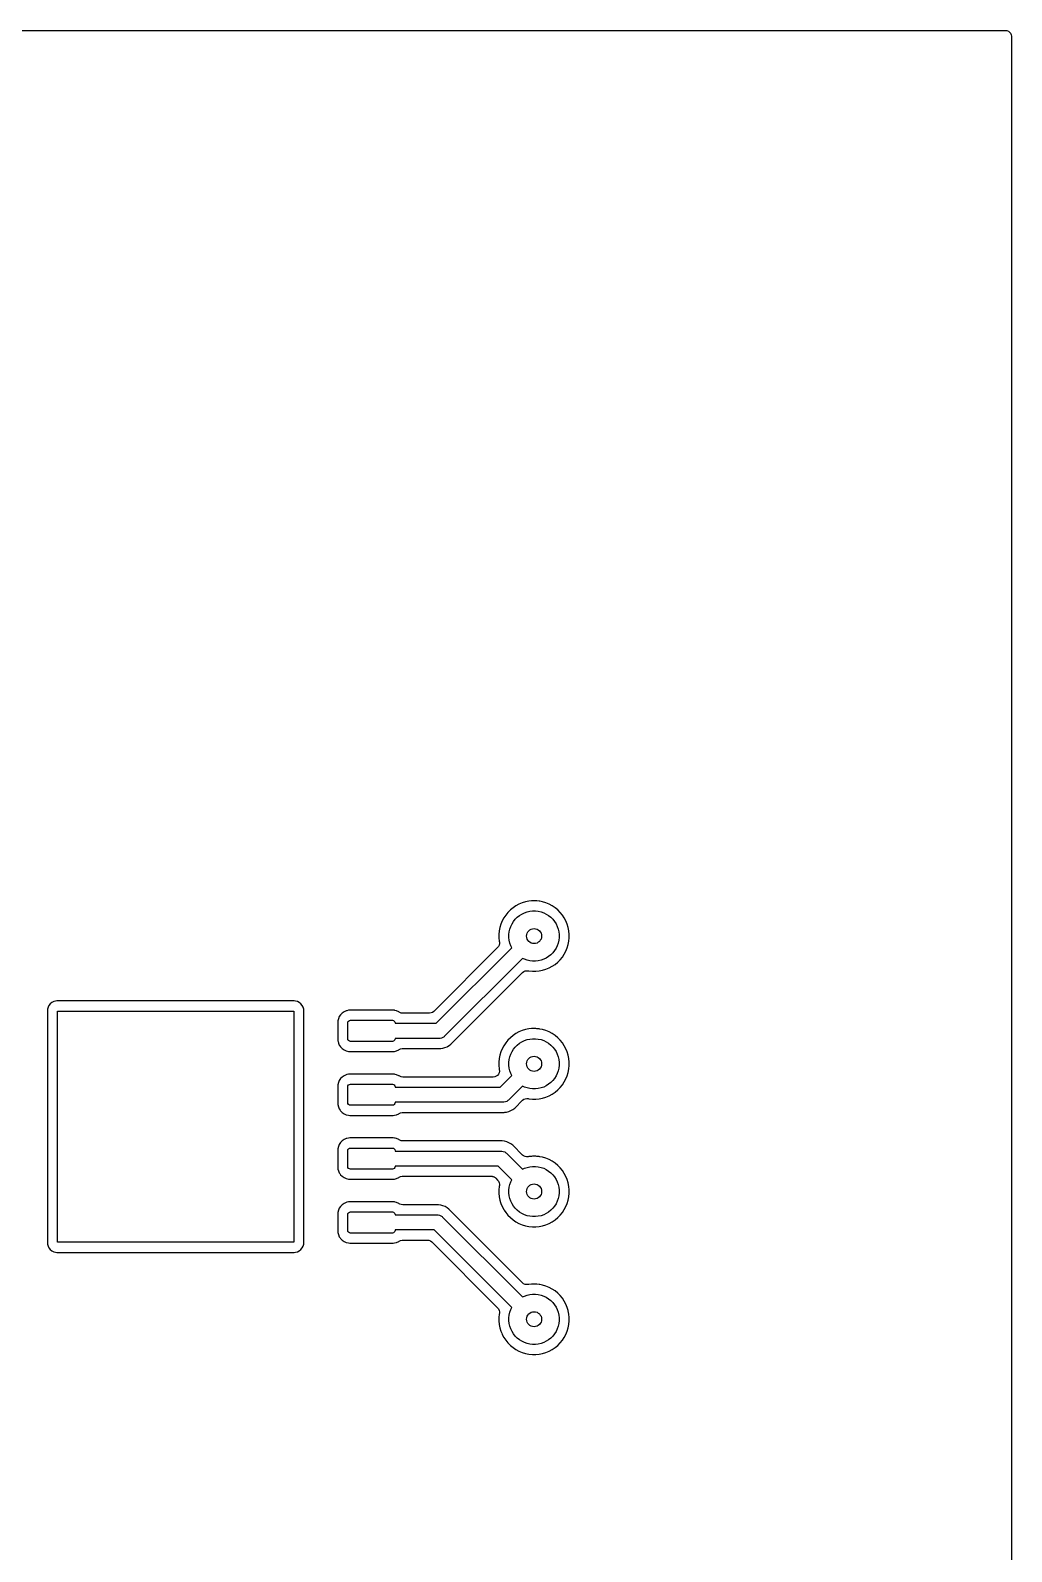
# Model space of a CAD drawing. Header units: millimetres. Extents: x 88 to 236, y -149 to -88.
# Drawn here: x 138.73 to 158.25, y -118.26 to -88.01 of the extents above; entities that cross this region are included whole.
import ezdxf

# ---------------------------------------------------------------- set-up
doc = ezdxf.new("R2010")
doc.units = ezdxf.units.MM
doc.layers.add('F.Cu', color=13, linetype='CONTINUOUS', true_color=0xc83434)

msp = doc.modelspace()

# ---------------------------------------------------------------- linework, layer by layer
at = {"layer": 'F.Cu', "linetype": 'CONTINUOUS'}
for p, q in [((87.8715, -88.01), (158.1235, -88.01)), ((158.1235, -88.01), (158.154338, -88.013896)), ((158.154338, -88.013896), (158.183237, -88.025338)), ((158.183237, -88.025338), (158.208384, -88.043608)), ((158.208384, -88.043608), (158.228197, -88.067557)), ((158.228197, -88.067557), (158.241431, -88.095682)), ((158.241431, -88.095682), (158.247255, -88.126214)), ((158.247255, -88.126214), (158.2475, -88.134)), ((158.2475, -88.134), (158.2475, -128.51)), ((148.230342, -105.548999), (148.186677, -105.602204)), ((148.278999, -105.500342), (148.230342, -105.548999)), ((148.332204, -105.456677), (148.278999, -105.500342)), ((148.332207, -105.456675), (148.332204, -105.456677)), ((148.389431, -105.418439), (148.332207, -105.456675)), ((148.389441, -105.418433), (148.389431, -105.418439)), ((148.450135, -105.385992), (148.389441, -105.418433)), ((148.450143, -105.385989), (148.450135, -105.385992)), ((148.513728, -105.359651), (148.450143, -105.385989)), ((148.508141, -105.582388), (148.558658, -105.55806)), ((148.57958, -105.339674), (148.513728, -105.359651)), ((148.558658, -105.55806), (148.611582, -105.539541)), ((148.579592, -105.339671), (148.57958, -105.339674)), ((148.647096, -105.326245), (148.579592, -105.339671)), ((148.611582, -105.539541), (148.666247, -105.527064)), ((148.647105, -105.326244), (148.647096, -105.326245)), ((148.699101, -105.321123), (148.647105, -105.326244)), ((148.666247, -105.527064), (148.721965, -105.520787)), ((148.715587, -105.3195), (148.699101, -105.321123)), ((148.784413, -105.3195), (148.715587, -105.3195)), ((148.721965, -105.520787), (148.778035, -105.520787)), ((148.778035, -105.520787), (148.833753, -105.527064)), ((148.803155, -105.321345), (148.784413, -105.3195)), ((148.852894, -105.326244), (148.803155, -105.321345)), ((148.833753, -105.527064), (148.888418, -105.539541)), ((148.852903, -105.326245), (148.852894, -105.326244)), ((148.852907, -105.326245), (148.852903, -105.326245)), ((148.852909, -105.326246), (148.852907, -105.326245)), ((148.865961, -105.328842), (148.852909, -105.326246)), ((148.920407, -105.339671), (148.865961, -105.328842)), ((148.888418, -105.539541), (148.941342, -105.55806)), ((148.920419, -105.339674), (148.920407, -105.339671)), ((148.986271, -105.359651), (148.920419, -105.339674)), ((148.941342, -105.55806), (148.991859, -105.582388)), ((148.986275, -105.359652), (148.986271, -105.359651)), ((148.986276, -105.359653), (148.986275, -105.359652)), ((149.049864, -105.385992), (148.986276, -105.359653)), ((149.110558, -105.418433), (149.049864, -105.385992)), ((149.110568, -105.418439), (149.110558, -105.418433)), ((149.167792, -105.456675), (149.110568, -105.418439)), ((149.167795, -105.456677), (149.167792, -105.456675)), ((149.221, -105.500342), (149.167795, -105.456677)), ((149.269657, -105.548999), (149.221, -105.500342)), ((149.269661, -105.549004), (149.269657, -105.548999)), ((149.269662, -105.549005), (149.269661, -105.549004)), ((149.313326, -105.602209), (149.269662, -105.549005)), ((148.069671, -105.849592), (148.056245, -105.917096)), ((148.069674, -105.84958), (148.069671, -105.849592)), ((148.089651, -105.783728), (148.069674, -105.84958)), ((148.115989, -105.720143), (148.089651, -105.783728)), ((148.115992, -105.720135), (148.115989, -105.720143)), ((148.148433, -105.659441), (148.115992, -105.720135)), ((148.148439, -105.659431), (148.148433, -105.659441)), ((148.186675, -105.602207), (148.148439, -105.659431)), ((148.186677, -105.602204), (148.186675, -105.602207)), ((148.269541, -105.881582), (148.28806, -105.828658)), ((148.28806, -105.828658), (148.312388, -105.778141)), ((148.312388, -105.778141), (148.34222, -105.730664)), ((148.34222, -105.730664), (148.377179, -105.686827)), ((148.377179, -105.686827), (148.416827, -105.647179)), ((148.416827, -105.647179), (148.460664, -105.61222)), ((148.460664, -105.61222), (148.508141, -105.582388)), ((148.991859, -105.582388), (149.039336, -105.61222)), ((149.039336, -105.61222), (149.083173, -105.647179)), ((149.083173, -105.647179), (149.122821, -105.686827)), ((149.122821, -105.686827), (149.15778, -105.730664)), ((149.15778, -105.730664), (149.187612, -105.778141)), ((149.187612, -105.778141), (149.21194, -105.828658)), ((149.21194, -105.828658), (149.230459, -105.881582)), ((149.351564, -105.659437), (149.313326, -105.602209)), ((149.384008, -105.720136), (149.351564, -105.659437)), ((149.410347, -105.783724), (149.384008, -105.720136)), ((149.430327, -105.849587), (149.410347, -105.783724)), ((149.443754, -105.917091), (149.430327, -105.849587)), ((148.056244, -105.917105), (148.0495, -105.985588)), ((148.0495, -105.985588), (148.0495, -106.054411)), ((148.0495, -106.054411), (148.056244, -106.122894)), ((148.061298, -106.168288), (148.055712, -106.198865)), ((148.056245, -105.917096), (148.056244, -105.917105)), ((148.056244, -106.122894), (148.056245, -106.122901)), ((148.056245, -106.122901), (148.056246, -106.122909)), ((148.056246, -106.122909), (148.057078, -106.127091)), ((148.057078, -106.127091), (148.059105, -106.137283)), ((148.059105, -106.137283), (148.061298, -106.168288)), ((148.250787, -105.991965), (148.257064, -105.936247)), ((148.250787, -106.048035), (148.250787, -105.991965)), ((148.257064, -106.103753), (148.250787, -106.048035)), ((148.257064, -105.936247), (148.269541, -105.881582)), ((148.269541, -106.158418), (148.257064, -106.103753)), ((148.28806, -106.211342), (148.269541, -106.158418)), ((149.230459, -106.158418), (149.21194, -106.211342)), ((149.230459, -105.881582), (149.242936, -105.936247)), ((149.242936, -106.103753), (149.230459, -106.158418)), ((149.242936, -105.936247), (149.249213, -105.991965)), ((149.249213, -106.048035), (149.242936, -106.103753)), ((149.249213, -105.991965), (149.249213, -106.048035)), ((149.430327, -106.190413), (149.443754, -106.122909)), ((149.4505, -105.985587), (149.443754, -105.917091)), ((149.443754, -106.122909), (149.4505, -106.054413)), ((149.4505, -106.054413), (149.4505, -105.985587)), ((148.025167, -106.249149), (146.756137, -107.518181)), ((146.802868, -107.755), (148.307064, -106.250803)), ((148.519196, -106.462935), (146.971066, -108.011066)), ((148.042698, -106.227092), (148.025167, -106.249149)), ((148.055712, -106.198865), (148.042698, -106.227092)), ((148.307064, -106.250803), (148.28806, -106.211342)), ((148.558658, -106.48194), (148.519196, -106.462935)), ((148.991859, -106.457612), (148.941342, -106.48194)), ((149.039336, -106.42778), (148.991859, -106.457612)), ((149.083173, -106.392821), (149.039336, -106.42778)), ((149.122821, -106.353173), (149.083173, -106.392821)), ((149.15778, -106.309336), (149.122821, -106.353173)), ((149.187612, -106.261859), (149.15778, -106.309336)), ((149.21194, -106.211342), (149.187612, -106.261859)), ((149.269662, -106.490995), (149.313326, -106.437791)), ((149.313326, -106.437791), (149.351564, -106.380563)), ((149.351564, -106.380563), (149.384008, -106.319864)), ((149.384008, -106.319864), (149.410347, -106.256276)), ((149.410347, -106.256276), (149.430327, -106.190413)), ((147.096597, -108.169085), (148.520853, -106.744827)), ((148.520853, -106.744827), (148.545409, -106.72578)), ((148.545409, -106.72578), (148.573935, -106.713436)), ((148.611582, -106.500459), (148.558658, -106.48194)), ((148.573935, -106.713436), (148.604635, -106.708573)), ((148.604635, -106.708573), (148.632719, -106.710895)), ((148.666247, -106.512936), (148.611582, -106.500459)), ((148.632719, -106.710895), (148.647091, -106.713754)), ((148.647091, -106.713754), (148.715587, -106.7205)), ((148.721965, -106.519213), (148.666247, -106.512936)), ((148.715587, -106.7205), (148.715589, -106.7205)), ((148.715589, -106.7205), (148.784411, -106.7205)), ((148.778035, -106.519213), (148.721965, -106.519213)), ((148.833753, -106.512936), (148.778035, -106.519213)), ((148.784411, -106.7205), (148.784413, -106.7205)), ((148.784413, -106.7205), (148.852909, -106.713754)), ((148.888418, -106.500459), (148.833753, -106.512936)), ((148.852909, -106.713754), (148.920413, -106.700327)), ((148.941342, -106.48194), (148.888418, -106.500459)), ((148.920413, -106.700327), (148.986276, -106.680347)), ((148.986276, -106.680347), (149.049864, -106.654008)), ((149.049864, -106.654008), (149.110563, -106.621564)), ((149.110563, -106.621564), (149.167791, -106.583326)), ((149.167791, -106.583326), (149.220995, -106.539662)), ((149.220995, -106.539662), (149.269662, -106.490995)), ((139.127492, -107.367494), (139.101728, -107.399091)), ((139.127494, -107.367492), (139.127492, -107.367494)), ((139.159091, -107.341728), (139.127494, -107.367492)), ((139.159099, -107.341723), (139.159091, -107.341728)), ((139.195234, -107.322848), (139.159099, -107.341723)), ((139.195241, -107.322845), (139.195234, -107.322848)), ((139.234446, -107.311626), (139.195241, -107.322845)), ((139.258368, -107.3095), (139.234446, -107.311626)), ((139.25837, -107.3095), (139.258368, -107.3095)), ((143.98163, -107.3095), (139.25837, -107.3095)), ((143.981631, -107.3095), (143.98163, -107.3095)), ((144.005554, -107.311626), (143.981631, -107.3095)), ((144.005555, -107.311627), (144.005552, -107.311626)), ((144.005552, -107.311626), (144.005554, -107.311626)), ((144.044759, -107.322845), (144.005555, -107.311627)), ((144.044763, -107.322847), (144.044759, -107.322845)), ((144.044765, -107.322848), (144.044763, -107.322847)), ((144.0809, -107.341723), (144.044765, -107.322848)), ((144.080908, -107.341728), (144.0809, -107.341723)), ((144.112505, -107.367492), (144.080908, -107.341728)), ((144.112507, -107.367494), (144.112505, -107.367492)), ((144.138271, -107.399091), (144.112507, -107.367494)), ((139.071626, -107.474446), (139.0695, -107.498368)), ((139.0695, -107.498368), (139.0695, -112.121631)), ((139.082845, -107.435241), (139.071626, -107.474446)), ((139.082848, -107.435234), (139.082845, -107.435241)), ((139.101723, -107.399099), (139.082848, -107.435234)), ((139.101728, -107.399091), (139.101723, -107.399099)), ((139.27, -112.11), (139.27, -107.51)), ((139.27, -107.51), (143.97, -107.51)), ((143.97, -107.51), (143.97, -112.11)), ((144.138273, -107.399095), (144.138271, -107.399091)), ((144.138275, -107.399097), (144.138273, -107.399095)), ((144.157155, -107.435241), (144.138275, -107.399097)), ((144.168373, -107.474445), (144.157155, -107.435241)), ((144.1705, -107.49837), (144.168373, -107.474445)), ((144.1705, -107.734494), (144.1705, -107.49837)), ((144.857732, -107.663603), (144.846604, -107.70776)), ((144.857734, -107.663595), (144.857732, -107.663603)), ((144.876566, -107.622136), (144.857734, -107.663595)), ((144.902498, -107.584707), (144.876566, -107.622136)), ((144.902504, -107.584699), (144.902498, -107.584707)), ((144.934699, -107.552504), (144.902504, -107.584699)), ((144.934707, -107.552498), (144.934699, -107.552504)), ((144.972136, -107.526566), (144.934707, -107.552498)), ((145.013595, -107.507734), (144.972136, -107.526566)), ((145.0136, -107.507732), (145.013595, -107.507734)), ((145.013602, -107.507732), (145.0136, -107.507732)), ((145.028322, -107.504022), (145.013602, -107.507732)), ((145.05776, -107.496604), (145.028322, -107.504022)), ((145.084494, -107.4945), (145.05776, -107.496604)), ((145.0845, -107.4945), (145.084494, -107.4945)), ((145.9455, -107.4945), (145.0845, -107.4945)), ((145.945505, -107.4945), (145.9455, -107.4945)), ((145.972239, -107.496604), (145.945505, -107.4945)), ((145.979274, -107.498377), (145.972239, -107.496604)), ((146.016398, -107.507732), (145.979274, -107.498377)), ((146.0164, -107.507733), (146.016398, -107.507732)), ((146.016404, -107.507734), (146.0164, -107.507733)), ((146.057863, -107.526566), (146.016404, -107.507734)), ((146.057867, -107.526568), (146.057863, -107.526566)), ((146.066326, -107.532429), (146.057867, -107.526568)), ((146.077204, -107.539162), (146.066326, -107.532429)), ((146.106103, -107.550604), (146.077204, -107.539162)), ((146.136941, -107.5545), (146.106103, -107.550604)), ((146.668456, -107.5545), (146.136941, -107.5545)), ((146.672351, -107.554439), (146.668456, -107.5545)), ((146.703051, -107.549576), (146.672351, -107.554439)), ((146.731577, -107.537232), (146.703051, -107.549576)), ((146.756137, -107.518181), (146.731577, -107.537232)), ((144.1705, -109.0045), (144.1705, -107.734494)), ((144.846604, -107.70776), (144.8445, -107.734494)), ((144.8445, -107.734494), (144.8445, -108.075505)), ((145.045, -107.7475), (145.048996, -107.727409)), ((145.045, -108.0625), (145.045, -107.7475)), ((145.048996, -107.727409), (145.060377, -107.710377)), ((145.060377, -107.710377), (145.077409, -107.698996)), ((145.077409, -107.698996), (145.0975, -107.695)), ((145.0975, -107.695), (145.9325, -107.695)), ((145.9325, -107.695), (145.952591, -107.698996)), ((145.952591, -107.698996), (145.969623, -107.710377)), ((145.969623, -107.710377), (145.981004, -107.727409)), ((145.981004, -107.727409), (145.985, -107.7475)), ((145.985, -107.7475), (145.985, -107.755)), ((145.985, -107.755), (146.802868, -107.755)), ((148.389431, -107.958439), (148.332207, -107.996675)), ((148.389441, -107.958433), (148.389431, -107.958439)), ((148.450135, -107.925992), (148.389441, -107.958433)), ((148.450143, -107.925989), (148.450135, -107.925992)), ((148.513728, -107.899651), (148.450143, -107.925989)), ((148.57958, -107.879674), (148.513728, -107.899651)), ((148.579592, -107.879671), (148.57958, -107.879674)), ((148.647096, -107.866245), (148.579592, -107.879671)), ((148.647105, -107.866244), (148.647096, -107.866245)), ((148.699101, -107.861123), (148.647105, -107.866244)), ((148.715587, -107.8595), (148.699101, -107.861123)), ((148.784413, -107.8595), (148.715587, -107.8595)), ((148.803155, -107.861345), (148.784413, -107.8595)), ((148.852894, -107.866244), (148.803155, -107.861345)), ((148.852903, -107.866245), (148.852894, -107.866244)), ((148.852907, -107.866245), (148.852903, -107.866245)), ((148.852909, -107.866246), (148.852907, -107.866245)), ((148.865961, -107.868842), (148.852909, -107.866246)), ((148.920407, -107.879671), (148.865961, -107.868842)), ((148.920419, -107.879674), (148.920407, -107.879671)), ((148.986271, -107.899651), (148.920419, -107.879674)), ((148.986275, -107.899652), (148.986271, -107.899651)), ((148.986276, -107.899653), (148.986275, -107.899652)), ((149.049864, -107.925992), (148.986276, -107.899653)), ((149.110558, -107.958433), (149.049864, -107.925992)), ((149.110568, -107.958439), (149.110558, -107.958433)), ((149.167792, -107.996675), (149.110568, -107.958439)), ((144.8445, -108.075505), (144.846604, -108.102239)), ((144.846604, -108.102239), (144.850313, -108.116958)), ((144.850313, -108.116958), (144.857732, -108.146398)), ((144.857732, -108.146398), (144.857734, -108.146404)), ((144.857734, -108.146404), (144.876566, -108.187863)), ((144.876566, -108.187863), (144.884581, -108.199431)), ((144.884581, -108.199431), (144.902501, -108.225297)), ((144.902501, -108.225297), (144.934703, -108.257499)), ((144.934703, -108.257499), (144.953235, -108.270338)), ((144.953235, -108.270338), (144.972136, -108.283433)), ((144.972136, -108.283433), (144.972137, -108.283433)), ((144.972137, -108.283433), (144.972138, -108.283434)), ((144.972138, -108.283434), (145.013602, -108.302268)), ((145.048996, -108.082591), (145.045, -108.0625)), ((145.060377, -108.099623), (145.048996, -108.082591)), ((145.077409, -108.111004), (145.060377, -108.099623)), ((145.0975, -108.115), (145.077409, -108.111004)), ((145.9325, -108.115), (145.0975, -108.115)), ((145.952591, -108.111004), (145.9325, -108.115)), ((145.969623, -108.099623), (145.952591, -108.111004)), ((145.981004, -108.082591), (145.969623, -108.099623)), ((145.985, -108.0625), (145.981004, -108.082591)), ((146.865, -108.055), (145.985, -108.055)), ((145.985, -108.055), (145.985, -108.0625)), ((146.016398, -108.302268), (146.057862, -108.283434)), ((146.057862, -108.283434), (146.057864, -108.283432)), ((146.057864, -108.283432), (146.057867, -108.283431)), ((146.057867, -108.283431), (146.066326, -108.277571)), ((146.066326, -108.277571), (146.093893, -108.263212)), ((146.093893, -108.263212), (146.124165, -108.25616)), ((146.124165, -108.25616), (146.136941, -108.2555)), ((146.136941, -108.2555), (146.887974, -108.2555)), ((146.879703, -108.054278), (146.865, -108.055)), ((146.908543, -108.048541), (146.879703, -108.054278)), ((146.887974, -108.2555), (146.897083, -108.2543)), ((146.897083, -108.2543), (146.933526, -108.249503)), ((146.93571, -108.037288), (146.908543, -108.048541)), ((146.933526, -108.249503), (146.977906, -108.237611)), ((146.960159, -108.020952), (146.93571, -108.037288)), ((146.971066, -108.011066), (146.960159, -108.020952)), ((146.977906, -108.237611), (147.020355, -108.220028)), ((147.020355, -108.220028), (147.028203, -108.215497)), ((147.028203, -108.215497), (147.060145, -108.197056)), ((147.060145, -108.197056), (147.096597, -108.169085)), ((148.115989, -108.260143), (148.089651, -108.323728)), ((148.115992, -108.260135), (148.115989, -108.260143)), ((148.148433, -108.199441), (148.115992, -108.260135)), ((148.148439, -108.199431), (148.148433, -108.199441)), ((148.186675, -108.142207), (148.148439, -108.199431)), ((148.186677, -108.142204), (148.186675, -108.142207)), ((148.230342, -108.088999), (148.186677, -108.142204)), ((148.278999, -108.040342), (148.230342, -108.088999)), ((148.332204, -107.996677), (148.278999, -108.040342)), ((148.312388, -108.318141), (148.34222, -108.270664)), ((148.332207, -107.996675), (148.332204, -107.996677)), ((148.34222, -108.270664), (148.377179, -108.226827)), ((148.377179, -108.226827), (148.416827, -108.187179)), ((148.416827, -108.187179), (148.460664, -108.15222)), ((148.460664, -108.15222), (148.508141, -108.122388)), ((148.508141, -108.122388), (148.558658, -108.09806)), ((148.558658, -108.09806), (148.611582, -108.079541)), ((148.611582, -108.079541), (148.666247, -108.067064)), ((148.666247, -108.067064), (148.721965, -108.060787)), ((148.721965, -108.060787), (148.778035, -108.060787)), ((148.778035, -108.060787), (148.833753, -108.067064)), ((148.833753, -108.067064), (148.888418, -108.079541)), ((148.888418, -108.079541), (148.941342, -108.09806)), ((148.941342, -108.09806), (148.991859, -108.122388)), ((148.991859, -108.122388), (149.039336, -108.15222)), ((149.039336, -108.15222), (149.083173, -108.187179)), ((149.083173, -108.187179), (149.122821, -108.226827)), ((149.122821, -108.226827), (149.15778, -108.270664)), ((149.15778, -108.270664), (149.187612, -108.318141)), ((149.167795, -107.996677), (149.167792, -107.996675)), ((149.221, -108.040342), (149.167795, -107.996677)), ((149.269657, -108.088999), (149.221, -108.040342)), ((149.269661, -108.089004), (149.269657, -108.088999)), ((149.269662, -108.089005), (149.269661, -108.089004)), ((149.313326, -108.142209), (149.269662, -108.089005)), ((149.351564, -108.199437), (149.313326, -108.142209)), ((149.384008, -108.260136), (149.351564, -108.199437)), ((149.410347, -108.323724), (149.384008, -108.260136)), ((145.013602, -108.302268), (145.057762, -108.313396)), ((145.057762, -108.313396), (145.0845, -108.3155)), ((145.0845, -108.3155), (145.084509, -108.3155)), ((145.084509, -108.3155), (145.945491, -108.3155)), ((145.945491, -108.3155), (145.9455, -108.3155)), ((145.9455, -108.3155), (145.972238, -108.313396)), ((145.972238, -108.313396), (146.016398, -108.302268)), ((148.056244, -108.457105), (148.0495, -108.525588)), ((148.0495, -108.525588), (148.0495, -108.594411)), ((148.0495, -108.594411), (148.056244, -108.662894)), ((148.056245, -108.457096), (148.056244, -108.457105)), ((148.069671, -108.389592), (148.056245, -108.457096)), ((148.069674, -108.38958), (148.069671, -108.389592)), ((148.089651, -108.323728), (148.069674, -108.38958)), ((148.250787, -108.531965), (148.257064, -108.476247)), ((148.250787, -108.588035), (148.250787, -108.531965)), ((148.257064, -108.643753), (148.250787, -108.588035)), ((148.257064, -108.476247), (148.269541, -108.421582)), ((148.269541, -108.421582), (148.28806, -108.368658)), ((148.28806, -108.368658), (148.312388, -108.318141)), ((149.187612, -108.318141), (149.21194, -108.368658)), ((149.21194, -108.368658), (149.230459, -108.421582)), ((149.230459, -108.421582), (149.242936, -108.476247)), ((149.242936, -108.476247), (149.249213, -108.531965)), ((149.249213, -108.588035), (149.242936, -108.643753)), ((149.249213, -108.531965), (149.249213, -108.588035)), ((149.430327, -108.389587), (149.410347, -108.323724)), ((149.443754, -108.457091), (149.430327, -108.389587)), ((149.4505, -108.525587), (149.443754, -108.457091)), ((149.443754, -108.662909), (149.4505, -108.594413)), ((149.4505, -108.594413), (149.4505, -108.525587)), ((144.876566, -108.892136), (144.857734, -108.933595)), ((144.902498, -108.854707), (144.876566, -108.892136)), ((144.902504, -108.854699), (144.902498, -108.854707)), ((144.934699, -108.822504), (144.902504, -108.854699)), ((144.934707, -108.822498), (144.934699, -108.822504)), ((144.972136, -108.796566), (144.934707, -108.822498)), ((145.013595, -108.777734), (144.972136, -108.796566)), ((145.0136, -108.777732), (145.013595, -108.777734)), ((145.013602, -108.777732), (145.0136, -108.777732)), ((145.028322, -108.774022), (145.013602, -108.777732)), ((145.05776, -108.766604), (145.028322, -108.774022)), ((145.084494, -108.7645), (145.05776, -108.766604)), ((145.0845, -108.7645), (145.084494, -108.7645)), ((145.9455, -108.7645), (145.0845, -108.7645)), ((145.945505, -108.7645), (145.9455, -108.7645)), ((145.972239, -108.766604), (145.945505, -108.7645)), ((145.986958, -108.770313), (145.972239, -108.766604)), ((146.016398, -108.777732), (145.986958, -108.770313)), ((146.0164, -108.777733), (146.016398, -108.777732)), ((146.016404, -108.777734), (146.0164, -108.777733)), ((146.057863, -108.796566), (146.016404, -108.777734)), ((146.057867, -108.796568), (146.057863, -108.796566)), ((146.066326, -108.802429), (146.057867, -108.796568)), ((146.077204, -108.809162), (146.066326, -108.802429)), ((146.106103, -108.820604), (146.077204, -108.809162)), ((146.136941, -108.8245), (146.106103, -108.820604)), ((147.937294, -108.8245), (146.136941, -108.8245)), ((147.938265, -108.824496), (147.937294, -108.8245)), ((147.969071, -108.820359), (147.938265, -108.824496)), ((147.997881, -108.808691), (147.969071, -108.820359)), ((148.022883, -108.790225), (147.997881, -108.808691)), ((148.042508, -108.766121), (148.022883, -108.790225)), ((148.055521, -108.737893), (148.042508, -108.766121)), ((148.061106, -108.707317), (148.055521, -108.737893)), ((148.056244, -108.662894), (148.056245, -108.662903)), ((148.056245, -108.662903), (148.058912, -108.676311)), ((148.058912, -108.676311), (148.061106, -108.707317)), ((148.072868, -109.025), (148.307064, -108.790803)), ((148.269541, -108.698418), (148.257064, -108.643753)), ((148.28806, -108.751342), (148.269541, -108.698418)), ((148.307064, -108.790803), (148.28806, -108.751342)), ((149.122821, -108.893173), (149.083173, -108.932821)), ((149.15778, -108.849336), (149.122821, -108.893173)), ((149.187612, -108.801859), (149.15778, -108.849336)), ((149.21194, -108.751342), (149.187612, -108.801859)), ((149.230459, -108.698418), (149.21194, -108.751342)), ((149.242936, -108.643753), (149.230459, -108.698418)), ((149.351564, -108.920563), (149.384008, -108.859864)), ((149.384008, -108.859864), (149.410347, -108.796276)), ((149.410347, -108.796276), (149.430327, -108.730413)), ((149.430327, -108.730413), (149.443754, -108.662909)), ((144.1705, -110.274494), (144.1705, -109.0045)), ((144.846602, -108.977792), (144.8445, -109.0045)), ((144.8445, -109.0045), (144.8445, -109.3455)), ((144.846604, -108.97776), (144.846602, -108.977792)), ((144.857732, -108.933603), (144.846604, -108.97776)), ((144.857734, -108.933595), (144.857732, -108.933603)), ((145.045, -109.0175), (145.048996, -108.997409)), ((145.045, -109.3325), (145.045, -109.0175)), ((145.048996, -108.997409), (145.060377, -108.980377)), ((145.060377, -108.980377), (145.077409, -108.968996)), ((145.077409, -108.968996), (145.0975, -108.965)), ((145.0975, -108.965), (145.9325, -108.965)), ((145.9325, -108.965), (145.952591, -108.968996)), ((145.952591, -108.968996), (145.969623, -108.980377)), ((145.969623, -108.980377), (145.981004, -108.997409)), ((145.981004, -108.997409), (145.985, -109.0175)), ((145.985, -109.0175), (145.985, -109.025)), ((145.985, -109.025), (148.072868, -109.025)), ((148.519196, -109.002935), (148.241066, -109.281066)), ((148.558658, -109.02194), (148.519196, -109.002935)), ((148.611582, -109.040459), (148.558658, -109.02194)), ((148.666247, -109.052936), (148.611582, -109.040459)), ((148.721965, -109.059213), (148.666247, -109.052936)), ((148.778035, -109.059213), (148.721965, -109.059213)), ((148.833753, -109.052936), (148.778035, -109.059213)), ((148.888418, -109.040459), (148.833753, -109.052936)), ((148.941342, -109.02194), (148.888418, -109.040459)), ((148.991859, -108.997612), (148.941342, -109.02194)), ((148.986276, -109.220347), (149.049864, -109.194008)), ((149.039336, -108.96778), (148.991859, -108.997612)), ((149.083173, -108.932821), (149.039336, -108.96778)), ((149.049864, -109.194008), (149.110563, -109.161564)), ((149.110563, -109.161564), (149.167791, -109.123326)), ((149.167791, -109.123326), (149.220995, -109.079662)), ((149.220995, -109.079662), (149.269662, -109.030995)), ((149.269662, -109.030995), (149.313326, -108.977791)), ((149.313326, -108.977791), (149.351564, -108.920563)), ((144.8445, -109.3455), (144.846604, -109.372238)), ((144.846604, -109.372238), (144.857732, -109.416398)), ((144.857732, -109.416398), (144.857734, -109.416404)), ((144.857734, -109.416404), (144.876566, -109.457863)), ((144.876566, -109.457863), (144.892096, -109.480278)), ((144.892096, -109.480278), (144.902501, -109.495297)), ((144.902501, -109.495297), (144.934703, -109.527499)), ((145.048996, -109.352591), (145.045, -109.3325)), ((145.060377, -109.369623), (145.048996, -109.352591)), ((145.077409, -109.381004), (145.060377, -109.369623)), ((145.0975, -109.385), (145.077409, -109.381004)), ((145.9325, -109.385), (145.0975, -109.385)), ((145.952591, -109.381004), (145.9325, -109.385)), ((145.969623, -109.369623), (145.952591, -109.381004)), ((145.981004, -109.352591), (145.969623, -109.369623)), ((145.985, -109.3325), (145.981004, -109.352591)), ((148.135, -109.325), (145.985, -109.325)), ((145.985, -109.325), (145.985, -109.3325)), ((148.149703, -109.324278), (148.135, -109.325)), ((148.178543, -109.318541), (148.149703, -109.324278)), ((148.20571, -109.307288), (148.178543, -109.318541)), ((148.230159, -109.290952), (148.20571, -109.307288)), ((148.241066, -109.281066), (148.230159, -109.290952)), ((148.247906, -109.507611), (148.290355, -109.490028)), ((148.290355, -109.490028), (148.301222, -109.483754)), ((148.301222, -109.483754), (148.330145, -109.467056)), ((148.330145, -109.467056), (148.366597, -109.439085)), ((148.366597, -109.439085), (148.520857, -109.284823)), ((148.520857, -109.284823), (148.545408, -109.26578)), ((148.545408, -109.26578), (148.573934, -109.253436)), ((148.573934, -109.253436), (148.604634, -109.248573)), ((148.604634, -109.248573), (148.632719, -109.250895)), ((148.632719, -109.250895), (148.647091, -109.253754)), ((148.647091, -109.253754), (148.715587, -109.2605)), ((148.715587, -109.2605), (148.715589, -109.2605)), ((148.715589, -109.2605), (148.784411, -109.2605)), ((148.784411, -109.2605), (148.784413, -109.2605)), ((148.784413, -109.2605), (148.852909, -109.253754)), ((148.852909, -109.253754), (148.920413, -109.240327)), ((148.920413, -109.240327), (148.986276, -109.220347)), ((144.934703, -109.527499), (144.953957, -109.540838)), ((144.953957, -109.540838), (144.972136, -109.553433)), ((144.972136, -109.553433), (144.972137, -109.553433)), ((144.972137, -109.553433), (144.972138, -109.553434)), ((144.972138, -109.553434), (145.013602, -109.572268)), ((145.013602, -109.572268), (145.057762, -109.583396)), ((145.057762, -109.583396), (145.0845, -109.5855)), ((145.0845, -109.5855), (145.084509, -109.5855)), ((145.084509, -109.5855), (145.945491, -109.5855)), ((145.945491, -109.5855), (145.9455, -109.5855)), ((145.9455, -109.5855), (145.972238, -109.583396)), ((145.972238, -109.583396), (146.016398, -109.572268)), ((146.016398, -109.572268), (146.057862, -109.553434)), ((146.057862, -109.553434), (146.057864, -109.553432)), ((146.057864, -109.553432), (146.057867, -109.553431)), ((146.057867, -109.553431), (146.066326, -109.547571)), ((146.066326, -109.547571), (146.093893, -109.533212)), ((146.093893, -109.533212), (146.124165, -109.52616)), ((146.124165, -109.52616), (146.136941, -109.5255)), ((146.136941, -109.5255), (148.157974, -109.5255)), ((148.157974, -109.5255), (148.167083, -109.5243)), ((148.167083, -109.5243), (148.203526, -109.519503)), ((148.203526, -109.519503), (148.247906, -109.507611)), ((144.934699, -110.092504), (144.902504, -110.124699)), ((144.934707, -110.092498), (144.934699, -110.092504)), ((144.972136, -110.066566), (144.934707, -110.092498)), ((145.013595, -110.047734), (144.972136, -110.066566)), ((145.0136, -110.047732), (145.013595, -110.047734)), ((145.013602, -110.047732), (145.0136, -110.047732)), ((145.028322, -110.044022), (145.013602, -110.047732)), ((145.05776, -110.036604), (145.028322, -110.044022)), ((145.084494, -110.0345), (145.05776, -110.036604)), ((145.0845, -110.0345), (145.084494, -110.0345)), ((145.9455, -110.0345), (145.0845, -110.0345)), ((145.945505, -110.0345), (145.9455, -110.0345)), ((145.972239, -110.036604), (145.945505, -110.0345)), ((145.986958, -110.040313), (145.972239, -110.036604)), ((146.016398, -110.047732), (145.986958, -110.040313)), ((146.0164, -110.047733), (146.016398, -110.047732)), ((146.016404, -110.047734), (146.0164, -110.047733)), ((146.057863, -110.066566), (146.016404, -110.047734)), ((146.057867, -110.066568), (146.057863, -110.066566)), ((146.066326, -110.072429), (146.057867, -110.066568)), ((146.077204, -110.079162), (146.066326, -110.072429)), ((146.106103, -110.090604), (146.077204, -110.079162)), ((146.136941, -110.0945), (146.106103, -110.090604)), ((148.117973, -110.0945), (146.136941, -110.0945)), ((148.117974, -110.0945), (148.117973, -110.0945)), ((148.163522, -110.100496), (148.117974, -110.0945)), ((148.163525, -110.100496), (148.163522, -110.100496)), ((148.163526, -110.100497), (148.163525, -110.100496)), ((148.207906, -110.112389), (148.163526, -110.100497)), ((144.1705, -111.5445), (144.1705, -110.274494)), ((144.846604, -110.24776), (144.8445, -110.274494)), ((144.8445, -110.274494), (144.8445, -110.615505)), ((144.857732, -110.203603), (144.846604, -110.24776)), ((144.857734, -110.203595), (144.857732, -110.203603)), ((144.876566, -110.162136), (144.857734, -110.203595)), ((144.902498, -110.124707), (144.876566, -110.162136)), ((144.902504, -110.124699), (144.902498, -110.124707)), ((145.045, -110.2875), (145.048996, -110.267409)), ((145.045, -110.6025), (145.045, -110.2875)), ((145.048996, -110.267409), (145.060377, -110.250377)), ((145.060377, -110.250377), (145.077409, -110.238996)), ((145.077409, -110.238996), (145.0975, -110.235)), ((145.0975, -110.235), (145.9325, -110.235)), ((145.9325, -110.235), (145.952591, -110.238996)), ((145.952591, -110.238996), (145.969623, -110.250377)), ((145.969623, -110.250377), (145.981004, -110.267409)), ((145.981004, -110.267409), (145.985, -110.2875)), ((145.985, -110.2875), (145.985, -110.295)), ((145.985, -110.295), (148.095, -110.295)), ((148.095, -110.295), (148.109703, -110.295722)), ((148.109703, -110.295722), (148.138543, -110.301459)), ((148.138543, -110.301459), (148.16571, -110.312712)), ((148.16571, -110.312712), (148.190159, -110.329048)), ((148.190159, -110.329048), (148.201066, -110.338934)), ((148.201066, -110.338934), (148.519196, -110.657064)), ((148.250355, -110.129972), (148.207906, -110.112389)), ((148.290145, -110.152944), (148.250355, -110.129972)), ((148.326597, -110.180915), (148.290145, -110.152944)), ((148.326599, -110.180917), (148.326597, -110.180915)), ((148.520849, -110.375167), (148.326599, -110.180917)), ((148.542904, -110.392696), (148.520849, -110.375167)), ((148.571131, -110.405712), (148.542904, -110.392696)), ((148.601707, -110.411298), (148.571131, -110.405712)), ((148.632712, -110.409105), (148.601707, -110.411298)), ((148.647085, -110.406247), (148.632712, -110.409105)), ((148.647088, -110.406246), (148.647085, -110.406247)), ((148.647091, -110.406246), (148.647088, -110.406246)), ((148.647092, -110.406245), (148.647091, -110.406246)), ((148.647105, -110.406244), (148.647092, -110.406245)), ((148.699101, -110.401123), (148.647105, -110.406244)), ((148.715587, -110.3995), (148.699101, -110.401123)), ((148.784413, -110.3995), (148.715587, -110.3995)), ((148.803155, -110.401345), (148.784413, -110.3995)), ((148.852894, -110.406244), (148.803155, -110.401345)), ((148.852903, -110.406245), (148.852894, -110.406244)), ((148.852907, -110.406245), (148.852903, -110.406245)), ((148.852909, -110.406246), (148.852907, -110.406245)), ((148.865961, -110.408842), (148.852909, -110.406246)), ((148.920407, -110.419671), (148.865961, -110.408842)), ((144.8445, -110.615505), (144.846604, -110.642239)), ((144.846604, -110.642239), (144.849312, -110.652985)), ((144.849312, -110.652985), (144.857732, -110.686398)), ((144.857732, -110.686398), (144.857734, -110.686404)), ((144.857734, -110.686404), (144.876566, -110.727863)), ((145.048996, -110.622591), (145.045, -110.6025)), ((145.060377, -110.639623), (145.048996, -110.622591)), ((145.077409, -110.651004), (145.060377, -110.639623)), ((145.0975, -110.655), (145.077409, -110.651004)), ((145.9325, -110.655), (145.0975, -110.655)), ((145.952591, -110.651004), (145.9325, -110.655)), ((145.969623, -110.639623), (145.952591, -110.651004)), ((145.981004, -110.622591), (145.969623, -110.639623)), ((145.985, -110.6025), (145.981004, -110.622591)), ((148.032868, -110.595), (145.985, -110.595)), ((145.985, -110.595), (145.985, -110.6025)), ((148.307064, -110.869196), (148.032868, -110.595)), ((148.519196, -110.657064), (148.558658, -110.63806)), ((148.558658, -110.63806), (148.611582, -110.619541)), ((148.611582, -110.619541), (148.666247, -110.607064)), ((148.666247, -110.607064), (148.721965, -110.600787)), ((148.721965, -110.600787), (148.778035, -110.600787)), ((148.778035, -110.600787), (148.833753, -110.607064)), ((148.833753, -110.607064), (148.888418, -110.619541)), ((148.888418, -110.619541), (148.941342, -110.63806)), ((148.920419, -110.419674), (148.920407, -110.419671)), ((148.986271, -110.439651), (148.920419, -110.419674)), ((148.941342, -110.63806), (148.991859, -110.662388)), ((148.986275, -110.439652), (148.986271, -110.439651)), ((148.986276, -110.439653), (148.986275, -110.439652)), ((149.049864, -110.465992), (148.986276, -110.439653)), ((148.991859, -110.662388), (149.039336, -110.69222)), ((149.039336, -110.69222), (149.083173, -110.727179)), ((149.110558, -110.498433), (149.049864, -110.465992)), ((149.110568, -110.498439), (149.110558, -110.498433)), ((149.167792, -110.536675), (149.110568, -110.498439)), ((149.167795, -110.536677), (149.167792, -110.536675)), ((149.221, -110.580342), (149.167795, -110.536677)), ((149.269657, -110.628999), (149.221, -110.580342)), ((149.269661, -110.629004), (149.269657, -110.628999)), ((149.269662, -110.629005), (149.269661, -110.629004)), ((149.313326, -110.682209), (149.269662, -110.629005)), ((149.351564, -110.739437), (149.313326, -110.682209)), ((144.876566, -110.727863), (144.884581, -110.739431)), ((144.884581, -110.739431), (144.902501, -110.765297)), ((144.902501, -110.765297), (144.934703, -110.797499)), ((144.934703, -110.797499), (144.953235, -110.810338)), ((144.953235, -110.810338), (144.972136, -110.823433)), ((144.972136, -110.823433), (144.972137, -110.823433)), ((144.972137, -110.823433), (144.972138, -110.823434)), ((144.972138, -110.823434), (145.013602, -110.842268)), ((145.013602, -110.842268), (145.057762, -110.853396)), ((145.057762, -110.853396), (145.0845, -110.8555)), ((145.0845, -110.8555), (145.084509, -110.8555)), ((145.084509, -110.8555), (145.945491, -110.8555)), ((145.945491, -110.8555), (145.9455, -110.8555)), ((145.9455, -110.8555), (145.972238, -110.853396)), ((145.972238, -110.853396), (146.016398, -110.842268)), ((146.016398, -110.842268), (146.057862, -110.823434)), ((146.057862, -110.823434), (146.057864, -110.823432)), ((146.057864, -110.823432), (146.057867, -110.823431)), ((146.057867, -110.823431), (146.066326, -110.817571)), ((146.066326, -110.817571), (146.093893, -110.803212)), ((146.093893, -110.803212), (146.124165, -110.79616)), ((146.124165, -110.79616), (146.136941, -110.7955)), ((146.136941, -110.7955), (147.898456, -110.7955)), ((147.898456, -110.7955), (147.908119, -110.79672)), ((147.908119, -110.79672), (147.917854, -110.797027)), ((147.917854, -110.797027), (147.92348, -110.798661)), ((147.92348, -110.798661), (147.929294, -110.799396)), ((147.929294, -110.799396), (147.938346, -110.80298)), ((147.938346, -110.80298), (147.947702, -110.805698)), ((147.947702, -110.805698), (147.952747, -110.808681)), ((147.952747, -110.808681), (147.958193, -110.810838)), ((147.958193, -110.810838), (147.966073, -110.816563)), ((147.966073, -110.816563), (147.974456, -110.821521)), ((147.974456, -110.821521), (147.981759, -110.827959)), ((147.981759, -110.827959), (147.98334, -110.829108)), ((147.98334, -110.829108), (147.986134, -110.831816)), ((147.986134, -110.831816), (148.025167, -110.870849)), ((148.025167, -110.870849), (148.044218, -110.895409)), ((148.044218, -110.895409), (148.056562, -110.923935)), ((148.056244, -110.997105), (148.0495, -111.065588)), ((148.056247, -110.997085), (148.056244, -110.997105)), ((148.059105, -110.982712), (148.056247, -110.997085)), ((148.056562, -110.923935), (148.061425, -110.954635)), ((148.061425, -110.954635), (148.059105, -110.982712)), ((148.250787, -111.071965), (148.257064, -111.016247)), ((148.257064, -111.016247), (148.269541, -110.961582)), ((148.269541, -110.961582), (148.28806, -110.908658)), ((148.28806, -110.908658), (148.307064, -110.869196)), ((149.083173, -110.727179), (149.122821, -110.766827)), ((149.122821, -110.766827), (149.15778, -110.810664)), ((149.15778, -110.810664), (149.187612, -110.858141)), ((149.187612, -110.858141), (149.21194, -110.908658)), ((149.21194, -110.908658), (149.230459, -110.961582)), ((149.230459, -110.961582), (149.242936, -111.016247)), ((149.242936, -111.016247), (149.249213, -111.071965)), ((149.384008, -110.800136), (149.351564, -110.739437)), ((149.410347, -110.863724), (149.384008, -110.800136)), ((149.410348, -110.863728), (149.410347, -110.863724)), ((149.428612, -110.923935), (149.410348, -110.863728)), ((149.430327, -110.929587), (149.428612, -110.923935)), ((149.443754, -110.997091), (149.430327, -110.929587)), ((149.4505, -111.065587), (149.443754, -110.997091)), ((145.013595, -111.317734), (144.972136, -111.336566)), ((145.0136, -111.317732), (145.013595, -111.317734)), ((145.013602, -111.317732), (145.0136, -111.317732)), ((145.028322, -111.314022), (145.013602, -111.317732)), ((145.05776, -111.306604), (145.028322, -111.314022)), ((145.084494, -111.3045), (145.05776, -111.306604)), ((145.0845, -111.3045), (145.084494, -111.3045)), ((145.9455, -111.3045), (145.0845, -111.3045)), ((145.945505, -111.3045), (145.9455, -111.3045)), ((145.972239, -111.306604), (145.945505, -111.3045)), ((145.986958, -111.310313), (145.972239, -111.306604)), ((146.016398, -111.317732), (145.986958, -111.310313)), ((146.0164, -111.317733), (146.016398, -111.317732)), ((146.016404, -111.317734), (146.0164, -111.317733)), ((146.057863, -111.336566), (146.016404, -111.317734)), ((148.0495, -111.065588), (148.0495, -111.134411)), ((148.0495, -111.134411), (148.056244, -111.202894)), ((148.056244, -111.202894), (148.056245, -111.202903)), ((148.056245, -111.202903), (148.069671, -111.270407)), ((148.069671, -111.270407), (148.069674, -111.270419)), ((148.069674, -111.270419), (148.084028, -111.317734)), ((148.084028, -111.317734), (148.089653, -111.336276)), ((148.250787, -111.128035), (148.250787, -111.071965)), ((148.257064, -111.183753), (148.250787, -111.128035)), ((148.269541, -111.238418), (148.257064, -111.183753)), ((148.28806, -111.291342), (148.269541, -111.238418)), ((148.312388, -111.341859), (148.28806, -111.291342)), ((149.21194, -111.291342), (149.187612, -111.341859)), ((149.230459, -111.238418), (149.21194, -111.291342)), ((149.242936, -111.183753), (149.230459, -111.238418)), ((149.249213, -111.128035), (149.242936, -111.183753)), ((149.249213, -111.071965), (149.249213, -111.128035)), ((149.410347, -111.336276), (149.430327, -111.270413)), ((149.430327, -111.270413), (149.443754, -111.202909)), ((149.443754, -111.202909), (149.4505, -111.134413)), ((149.4505, -111.134413), (149.4505, -111.065587)), ((144.1705, -112.12163), (144.1705, -111.5445)), ((144.846602, -111.517792), (144.8445, -111.5445)), ((144.8445, -111.5445), (144.8445, -111.8855)), ((144.846604, -111.51776), (144.846602, -111.517792)), ((144.857732, -111.473603), (144.846604, -111.51776)), ((144.857734, -111.473595), (144.857732, -111.473603)), ((144.876566, -111.432136), (144.857734, -111.473595)), ((144.902498, -111.394707), (144.876566, -111.432136)), ((144.902504, -111.394699), (144.902498, -111.394707)), ((144.934699, -111.362504), (144.902504, -111.394699)), ((144.934707, -111.362498), (144.934699, -111.362504)), ((144.972136, -111.336566), (144.934707, -111.362498)), ((145.045, -111.5575), (145.048996, -111.537409)), ((145.045, -111.8725), (145.045, -111.5575)), ((145.048996, -111.537409), (145.060377, -111.520377)), ((145.060377, -111.520377), (145.077409, -111.508996)), ((145.077409, -111.508996), (145.0975, -111.505)), ((145.0975, -111.505), (145.9325, -111.505)), ((145.9325, -111.505), (145.952591, -111.508996)), ((145.952591, -111.508996), (145.969623, -111.520377)), ((145.969623, -111.520377), (145.981004, -111.537409)), ((145.981004, -111.537409), (145.985, -111.5575)), ((145.985, -111.5575), (145.985, -111.565)), ((145.985, -111.565), (146.825, -111.565)), ((146.057867, -111.336568), (146.057863, -111.336566)), ((146.066326, -111.342429), (146.057867, -111.336568)), ((146.077204, -111.349162), (146.066326, -111.342429)), ((146.106103, -111.360604), (146.077204, -111.349162)), ((146.136941, -111.3645), (146.106103, -111.360604)), ((146.847973, -111.3645), (146.136941, -111.3645)), ((146.825, -111.565), (146.839703, -111.565722)), ((146.839703, -111.565722), (146.868543, -111.571459)), ((146.847974, -111.3645), (146.847973, -111.3645)), ((146.893522, -111.370496), (146.847974, -111.3645)), ((146.868543, -111.571459), (146.89571, -111.582712)), ((146.893525, -111.370496), (146.893522, -111.370496)), ((146.893526, -111.370497), (146.893525, -111.370496)), ((146.937906, -111.382389), (146.893526, -111.370497)), ((146.89571, -111.582712), (146.920159, -111.599048)), ((146.920159, -111.599048), (146.931066, -111.608934)), ((146.931066, -111.608934), (148.519196, -113.197064)), ((146.980355, -111.399972), (146.937906, -111.382389)), ((147.020145, -111.422944), (146.980355, -111.399972)), ((147.056597, -111.450915), (147.020145, -111.422944)), ((147.056599, -111.450917), (147.056597, -111.450915)), ((148.520849, -112.915167), (147.056599, -111.450917)), ((148.089653, -111.336276), (148.113854, -111.394703)), ((148.113854, -111.394703), (148.115989, -111.399856)), ((148.115989, -111.399856), (148.115992, -111.399864)), ((148.115992, -111.399864), (148.148433, -111.460558)), ((148.148433, -111.460558), (148.148439, -111.460568)), ((148.148439, -111.460568), (148.157148, -111.473602)), ((148.157148, -111.473602), (148.186653, -111.51776)), ((148.186653, -111.51776), (148.186675, -111.517792)), ((148.186675, -111.517792), (148.186677, -111.517795)), ((148.186677, -111.517795), (148.230342, -111.571)), ((148.230342, -111.571), (148.278999, -111.619657)), ((148.278999, -111.619657), (148.279004, -111.619661)), ((148.279004, -111.619661), (148.279005, -111.619662)), ((148.279005, -111.619662), (148.332209, -111.663326)), ((148.34222, -111.389336), (148.312388, -111.341859)), ((148.377179, -111.433173), (148.34222, -111.389336)), ((148.416827, -111.472821), (148.377179, -111.433173)), ((148.460664, -111.50778), (148.416827, -111.472821)), ((148.508141, -111.537612), (148.460664, -111.50778)), ((148.558658, -111.56194), (148.508141, -111.537612)), ((148.611582, -111.580459), (148.558658, -111.56194)), ((148.666247, -111.592936), (148.611582, -111.580459)), ((148.721965, -111.599213), (148.666247, -111.592936)), ((148.778035, -111.599213), (148.721965, -111.599213)), ((148.833753, -111.592936), (148.778035, -111.599213)), ((148.888418, -111.580459), (148.833753, -111.592936)), ((148.941342, -111.56194), (148.888418, -111.580459)), ((148.991859, -111.537612), (148.941342, -111.56194)), ((149.039336, -111.50778), (148.991859, -111.537612)), ((149.083173, -111.472821), (149.039336, -111.50778)), ((149.122821, -111.433173), (149.083173, -111.472821)), ((149.15778, -111.389336), (149.122821, -111.433173)), ((149.187612, -111.341859), (149.15778, -111.389336)), ((149.167791, -111.663326), (149.220995, -111.619662)), ((149.220995, -111.619662), (149.269662, -111.570995)), ((149.269662, -111.570995), (149.313326, -111.517791)), ((149.313326, -111.517791), (149.351564, -111.460563)), ((149.351564, -111.460563), (149.384008, -111.399864)), ((149.384008, -111.399864), (149.410347, -111.336276)), ((144.8445, -111.8855), (144.846604, -111.912238)), ((144.846604, -111.912238), (144.857732, -111.956398)), ((145.048996, -111.892591), (145.045, -111.8725)), ((145.060377, -111.909623), (145.048996, -111.892591)), ((145.077409, -111.921004), (145.060377, -111.909623)), ((145.0975, -111.925), (145.077409, -111.921004)), ((145.9325, -111.925), (145.0975, -111.925)), ((145.952591, -111.921004), (145.9325, -111.925)), ((145.969623, -111.909623), (145.952591, -111.921004)), ((145.981004, -111.892591), (145.969623, -111.909623)), ((145.985, -111.8725), (145.981004, -111.892591)), ((146.762868, -111.865), (145.985, -111.865)), ((145.985, -111.865), (145.985, -111.8725)), ((148.307064, -113.409196), (146.762868, -111.865)), ((148.332209, -111.663326), (148.389437, -111.701564)), ((148.389437, -111.701564), (148.450136, -111.734008)), ((148.450136, -111.734008), (148.513724, -111.760347)), ((148.513724, -111.760347), (148.579587, -111.780327)), ((148.579587, -111.780327), (148.647091, -111.793754)), ((148.647091, -111.793754), (148.715587, -111.8005)), ((148.715587, -111.8005), (148.715589, -111.8005)), ((148.715589, -111.8005), (148.784411, -111.8005)), ((148.784411, -111.8005), (148.784413, -111.8005)), ((148.784413, -111.8005), (148.852909, -111.793754)), ((148.852909, -111.793754), (148.920413, -111.780327)), ((148.920413, -111.780327), (148.986276, -111.760347)), ((148.986276, -111.760347), (149.049864, -111.734008)), ((149.049864, -111.734008), (149.110563, -111.701564)), ((149.110563, -111.701564), (149.167791, -111.663326)), ((139.0695, -112.121631), (139.071626, -112.145553)), ((139.071626, -112.145553), (139.082845, -112.184758)), ((139.082845, -112.184758), (139.082848, -112.184765)), ((139.082848, -112.184765), (139.101723, -112.2209)), ((139.101723, -112.2209), (139.101728, -112.220908)), ((139.101728, -112.220908), (139.127492, -112.252505)), ((143.97, -112.11), (139.27, -112.11)), ((144.112506, -112.252506), (144.138275, -112.220903)), ((144.138275, -112.220903), (144.157155, -112.184759)), ((144.157155, -112.184759), (144.168373, -112.145555)), ((144.168373, -112.145555), (144.1705, -112.12163)), ((144.857732, -111.956398), (144.857734, -111.956404)), ((144.857734, -111.956404), (144.876566, -111.997863)), ((144.876566, -111.997863), (144.892096, -112.020278)), ((144.892096, -112.020278), (144.902501, -112.035297)), ((144.902501, -112.035297), (144.934703, -112.067499)), ((144.934703, -112.067499), (144.953957, -112.080838)), ((144.953957, -112.080838), (144.972136, -112.093433)), ((144.972136, -112.093433), (144.972137, -112.093433)), ((144.972137, -112.093433), (144.972138, -112.093434)), ((144.972138, -112.093434), (145.013602, -112.112268)), ((145.013602, -112.112268), (145.057762, -112.123396)), ((145.057762, -112.123396), (145.0845, -112.1255)), ((145.0845, -112.1255), (145.084509, -112.1255)), ((145.084509, -112.1255), (145.945491, -112.1255)), ((145.945491, -112.1255), (145.9455, -112.1255)), ((145.9455, -112.1255), (145.972238, -112.123396)), ((145.972238, -112.123396), (146.016398, -112.112268)), ((146.016398, -112.112268), (146.057862, -112.093434)), ((146.057862, -112.093434), (146.057864, -112.093432)), ((146.057864, -112.093432), (146.057867, -112.093431)), ((146.057867, -112.093431), (146.066326, -112.087571)), ((146.066326, -112.087571), (146.093893, -112.073212)), ((146.093893, -112.073212), (146.124165, -112.06616)), ((146.124165, -112.06616), (146.136941, -112.0655)), ((146.136941, -112.0655), (146.628456, -112.0655)), ((146.628456, -112.0655), (146.659294, -112.069396)), ((146.659294, -112.069396), (146.688193, -112.080838)), ((146.688193, -112.080838), (146.71334, -112.099108)), ((146.71334, -112.099108), (146.716137, -112.101819)), ((146.716137, -112.101819), (148.025167, -113.410849)), ((139.127492, -112.252505), (139.127494, -112.252507)), ((139.127494, -112.252507), (139.159091, -112.278271)), ((139.159091, -112.278271), (139.159095, -112.278273)), ((139.159095, -112.278273), (139.159097, -112.278275)), ((139.159097, -112.278275), (139.195241, -112.297155)), ((139.195241, -112.297155), (139.234445, -112.308373)), ((139.234445, -112.308373), (139.25837, -112.3105)), ((139.25837, -112.3105), (139.258378, -112.3105)), ((139.258378, -112.3105), (143.981622, -112.3105)), ((143.981622, -112.3105), (143.98163, -112.3105)), ((143.98163, -112.3105), (144.005555, -112.308373)), ((144.005555, -112.308373), (144.044759, -112.297155)), ((144.044759, -112.297155), (144.080903, -112.278275)), ((144.080903, -112.278275), (144.112506, -112.252506)), ((148.542904, -112.932696), (148.520849, -112.915167)), ((148.571131, -112.945712), (148.542904, -112.932696)), ((148.601707, -112.951298), (148.571131, -112.945712)), ((148.632712, -112.949105), (148.601707, -112.951298)), ((148.647085, -112.946247), (148.632712, -112.949105)), ((148.647088, -112.946246), (148.647085, -112.946247)), ((148.647091, -112.946246), (148.647088, -112.946246)), ((148.647092, -112.946245), (148.647091, -112.946246)), ((148.647105, -112.946244), (148.647092, -112.946245)), ((148.699101, -112.941123), (148.647105, -112.946244)), ((148.715587, -112.9395), (148.699101, -112.941123)), ((148.784413, -112.9395), (148.715587, -112.9395)), ((148.803155, -112.941345), (148.784413, -112.9395)), ((148.852894, -112.946244), (148.803155, -112.941345)), ((148.852903, -112.946245), (148.852894, -112.946244)), ((148.852907, -112.946245), (148.852903, -112.946245)), ((148.852909, -112.946246), (148.852907, -112.946245)), ((148.865961, -112.948842), (148.852909, -112.946246)), ((148.920407, -112.959671), (148.865961, -112.948842)), ((148.920419, -112.959674), (148.920407, -112.959671)), ((148.986271, -112.979651), (148.920419, -112.959674)), ((148.986275, -112.979652), (148.986271, -112.979651)), ((148.986276, -112.979653), (148.986275, -112.979652)), ((149.049864, -113.005992), (148.986276, -112.979653)), ((149.110558, -113.038433), (149.049864, -113.005992)), ((149.110568, -113.038439), (149.110558, -113.038433)), ((149.167792, -113.076675), (149.110568, -113.038439)), ((149.167795, -113.076677), (149.167792, -113.076675)), ((149.221, -113.120342), (149.167795, -113.076677)), ((149.269657, -113.168999), (149.221, -113.120342)), ((148.025167, -113.410849), (148.044218, -113.435409)), ((148.044218, -113.435409), (148.056562, -113.463935)), ((148.28806, -113.448658), (148.307064, -113.409196)), ((148.519196, -113.197064), (148.558658, -113.17806)), ((148.558658, -113.17806), (148.611582, -113.159541)), ((148.611582, -113.159541), (148.666247, -113.147064)), ((148.666247, -113.147064), (148.721965, -113.140787)), ((148.721965, -113.140787), (148.778035, -113.140787)), ((148.778035, -113.140787), (148.833753, -113.147064)), ((148.833753, -113.147064), (148.888418, -113.159541)), ((148.888418, -113.159541), (148.941342, -113.17806)), ((148.941342, -113.17806), (148.991859, -113.202388)), ((148.991859, -113.202388), (149.039336, -113.23222)), ((149.039336, -113.23222), (149.083173, -113.267179)), ((149.083173, -113.267179), (149.122821, -113.306827)), ((149.122821, -113.306827), (149.15778, -113.350664)), ((149.15778, -113.350664), (149.187612, -113.398141)), ((149.187612, -113.398141), (149.21194, -113.448658)), ((149.269661, -113.169004), (149.269657, -113.168999)), ((149.269662, -113.169005), (149.269661, -113.169004)), ((149.313326, -113.222209), (149.269662, -113.169005)), ((149.351564, -113.279437), (149.313326, -113.222209)), ((149.384008, -113.340136), (149.351564, -113.279437)), ((149.410347, -113.403724), (149.384008, -113.340136)), ((149.410348, -113.403728), (149.410347, -113.403724)), ((149.428612, -113.463935), (149.410348, -113.403728)), ((148.056244, -113.537105), (148.0495, -113.605588)), ((148.0495, -113.605588), (148.0495, -113.674411)), ((148.0495, -113.674411), (148.056244, -113.742894)), ((148.056247, -113.537085), (148.056244, -113.537105)), ((148.059105, -113.522712), (148.056247, -113.537085)), ((148.056562, -113.463935), (148.061425, -113.494635)), ((148.061425, -113.494635), (148.059105, -113.522712)), ((148.250787, -113.611965), (148.257064, -113.556247)), ((148.250787, -113.668035), (148.250787, -113.611965)), ((148.257064, -113.723753), (148.250787, -113.668035)), ((148.257064, -113.556247), (148.269541, -113.501582)), ((148.269541, -113.778418), (148.257064, -113.723753)), ((148.269541, -113.501582), (148.28806, -113.448658)), ((149.21194, -113.448658), (149.230459, -113.501582)), ((149.230459, -113.501582), (149.242936, -113.556247)), ((149.242936, -113.723753), (149.230459, -113.778418)), ((149.242936, -113.556247), (149.249213, -113.611965)), ((149.249213, -113.668035), (149.242936, -113.723753)), ((149.249213, -113.611965), (149.249213, -113.668035)), ((149.430327, -113.469587), (149.428612, -113.463935)), ((149.443754, -113.537091), (149.430327, -113.469587)), ((149.4505, -113.605587), (149.443754, -113.537091)), ((149.443754, -113.742909), (149.4505, -113.674413)), ((149.4505, -113.674413), (149.4505, -113.605587)), ((148.056244, -113.742894), (148.056245, -113.742903)), ((148.056245, -113.742903), (148.069671, -113.810407)), ((148.069671, -113.810407), (148.069674, -113.810419)), ((148.069674, -113.810419), (148.089651, -113.876271)), ((148.089651, -113.876271), (148.089653, -113.876276)), ((148.089653, -113.876276), (148.107704, -113.919856)), ((148.107704, -113.919856), (148.115989, -113.939856)), ((148.115989, -113.939856), (148.115992, -113.939864)), ((148.115992, -113.939864), (148.148433, -114.000558)), ((148.148433, -114.000558), (148.148439, -114.000568)), ((148.148439, -114.000568), (148.186675, -114.057792)), ((148.28806, -113.831342), (148.269541, -113.778418)), ((148.312388, -113.881859), (148.28806, -113.831342)), ((148.34222, -113.929336), (148.312388, -113.881859)), ((148.377179, -113.973173), (148.34222, -113.929336)), ((148.416827, -114.012821), (148.377179, -113.973173)), ((148.460664, -114.04778), (148.416827, -114.012821)), ((149.083173, -114.012821), (149.039336, -114.04778)), ((149.122821, -113.973173), (149.083173, -114.012821)), ((149.15778, -113.929336), (149.122821, -113.973173)), ((149.187612, -113.881859), (149.15778, -113.929336)), ((149.21194, -113.831342), (149.187612, -113.881859)), ((149.230459, -113.778418), (149.21194, -113.831342)), ((149.313326, -114.057791), (149.351564, -114.000563)), ((149.351564, -114.000563), (149.384008, -113.939864)), ((149.384008, -113.939864), (149.410347, -113.876276)), ((149.410347, -113.876276), (149.430327, -113.810413)), ((149.430327, -113.810413), (149.443754, -113.742909)), ((148.186675, -114.057792), (148.186677, -114.057795)), ((148.186677, -114.057795), (148.230342, -114.111)), ((148.230342, -114.111), (148.278999, -114.159657)), ((148.278999, -114.159657), (148.279004, -114.159661)), ((148.279004, -114.159661), (148.279005, -114.159662)), ((148.279005, -114.159662), (148.332209, -114.203326)), ((148.332209, -114.203326), (148.389437, -114.241564)), ((148.389437, -114.241564), (148.450136, -114.274008)), ((148.450136, -114.274008), (148.513724, -114.300347)), ((148.508141, -114.077612), (148.460664, -114.04778)), ((148.558658, -114.10194), (148.508141, -114.077612)), ((148.513724, -114.300347), (148.579587, -114.320327)), ((148.611582, -114.120459), (148.558658, -114.10194)), ((148.579587, -114.320327), (148.647091, -114.333754)), ((148.666247, -114.132936), (148.611582, -114.120459)), ((148.647091, -114.333754), (148.715587, -114.3405)), ((148.721965, -114.139213), (148.666247, -114.132936)), ((148.715587, -114.3405), (148.715589, -114.3405)), ((148.715589, -114.3405), (148.784411, -114.3405)), ((148.778035, -114.139213), (148.721965, -114.139213)), ((148.833753, -114.132936), (148.778035, -114.139213)), ((148.784411, -114.3405), (148.784413, -114.3405)), ((148.784413, -114.3405), (148.852909, -114.333754)), ((148.888418, -114.120459), (148.833753, -114.132936)), ((148.852909, -114.333754), (148.920413, -114.320327)), ((148.941342, -114.10194), (148.888418, -114.120459)), ((148.920413, -114.320327), (148.986276, -114.300347)), ((148.991859, -114.077612), (148.941342, -114.10194)), ((148.986276, -114.300347), (149.049864, -114.274008)), ((149.039336, -114.04778), (148.991859, -114.077612)), ((149.049864, -114.274008), (149.110563, -114.241564)), ((149.110563, -114.241564), (149.167791, -114.203326)), ((149.167791, -114.203326), (149.220995, -114.159662)), ((149.220995, -114.159662), (149.269662, -114.110995)), ((149.269662, -114.110995), (149.313326, -114.057791))]:
    msp.add_line(p, q, dxfattribs=at)
at = {"layer": 'F.Cu'}
for centre in [(148.75, -106.02), (148.75, -108.56), (148.75, -111.1), (148.75, -113.64)]:
    msp.add_circle(centre, 0.15, dxfattribs=at)

doc.saveas('drawing.dxf')
